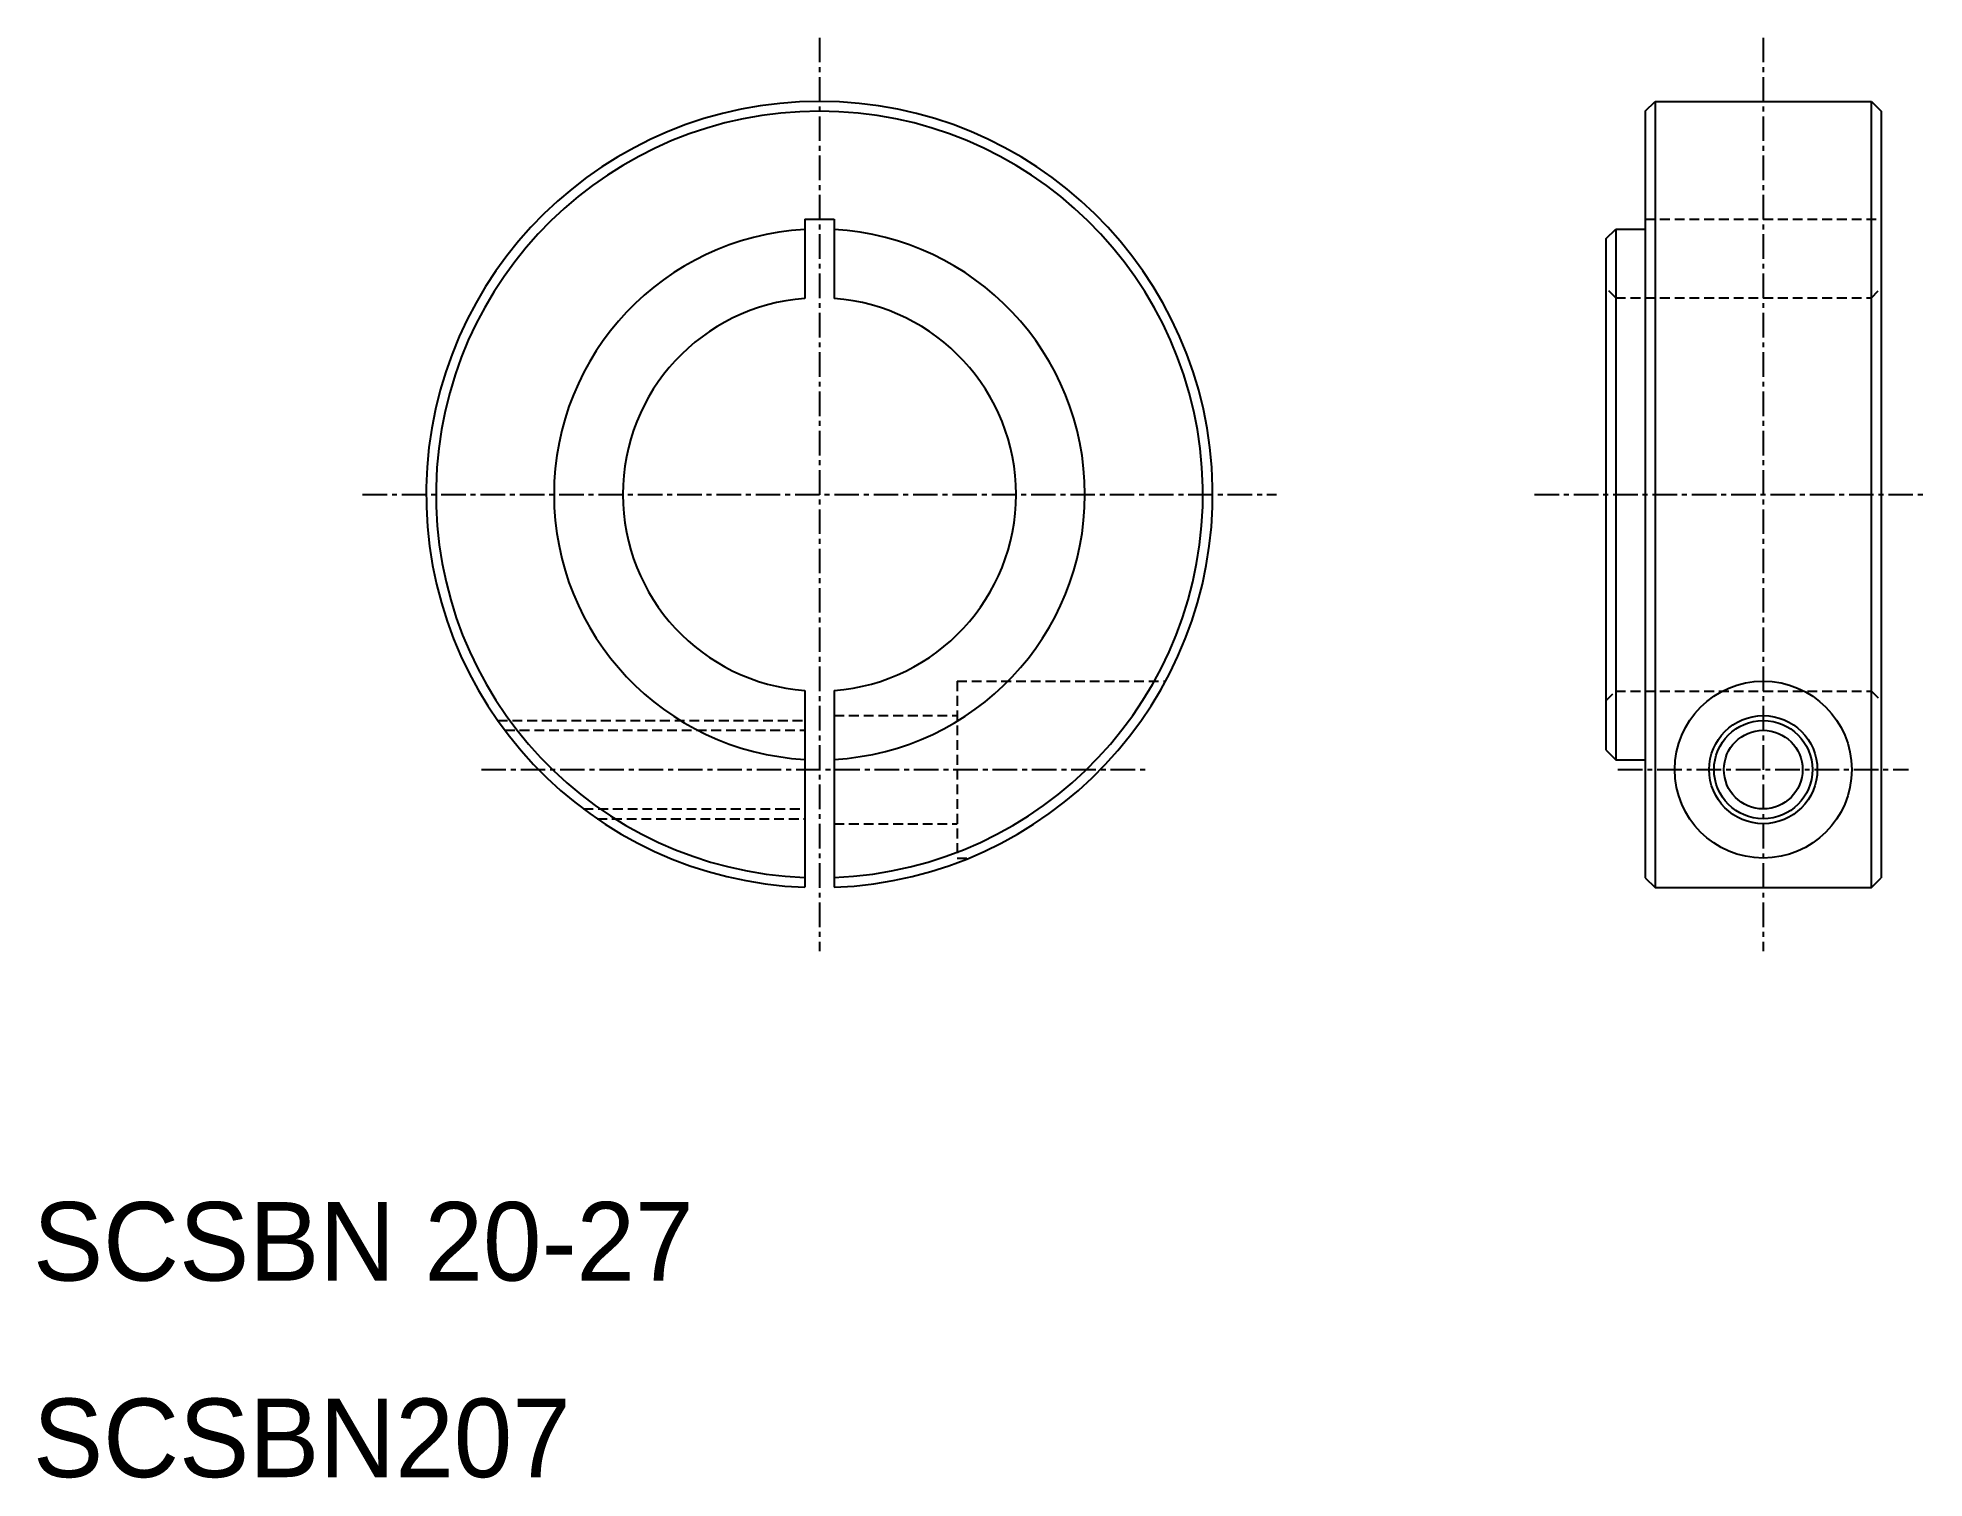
# Model space of a CAD drawing. Extents: x 10.2 to 106.2, y 9.9 to 83.2.
import ezdxf

# ---------------------------------------------------------------- set-up
doc = ezdxf.new("R2010")
doc.units = 0
doc.linetypes.add('CENTER', pattern=[2, 1.25, -0.25, 0.25, -0.25])
doc.linetypes.add('DASHED', pattern=[0.75, 0.5, -0.25])
doc.layers.get('0').update_dxf_attribs({"linetype": 'CONTINUOUS'})
doc.layers.add('CENTER', color=1, linetype='CENTER')

msp = doc.modelspace()

# ---------------------------------------------------------------- linework, layer by layer
at = {"color": 7, "linetype": 'CONTINUOUS'}
for p, q in [((92, 79.5), (92.5, 80)), ((92.5, 80), (92.5, 40)), ((92.5, 80), (103.5, 80)), ((103.5, 40), (103.5, 80)), ((103.5, 80), (104, 79.5)), ((92, 79.5), (92, 40.5)), ((104, 79.5), (104, 40.5)), ((49.25, 74), (49.25, 69.972)), ((49.25, 74), (50.75, 74)), ((50.75, 74), (50.75, 69.972)), ((90, 73), (90.5, 73.5)), ((90, 73), (90, 47)), ((90.5, 73.5), (90.5, 46.5)), ((90.5, 73.5), (92, 73.5)), ((92, 69.75), (92, 69.75)), ((92, 60), (92, 60)), ((49.25, 50.028), (49.25, 40.014)), ((50.75, 50.028), (50.75, 40.014)), ((90, 47), (90.5, 46.5)), ((90.5, 46.5), (92, 46.5)), ((92, 40.5), (92.5, 40)), ((103.5, 40), (104, 40.5)), ((92.5, 40), (103.5, 40))]:
    msp.add_line(p, q, dxfattribs=at)
at = {"color": 3, "linetype": 'DASHED'}
for p, q in [((92, 74), (104, 74)), ((90.5, 70), (90, 70.5)), ((103.5, 70), (104, 70.5)), ((90.5, 70), (103.5, 70)), ((57, 50.5), (57, 41.5)), ((57, 50.5), (67.6, 50.5)), ((90, 49.5), (90.5, 50)), ((90.5, 50), (103.5, 50)), ((103.5, 50), (104, 49.5)), ((33.637, 48.5), (49.25, 48.5)), ((34, 48), (49.25, 48)), ((50.75, 48.75), (57, 48.75)), ((38, 44), (49.25, 44)), ((38.697, 43.5), (49.25, 43.5)), ((50.75, 43.25), (57, 43.25)), ((57, 41.5), (57.599, 41.5))]:
    msp.add_line(p, q, dxfattribs=at)
at = {"color": 7, "linetype": 'CONTINUOUS'}
for radius in [4.5, 2.75, 2]:
    msp.add_circle((98, 46), radius, dxfattribs=at)
at = {"color": 3}
msp.add_circle((98, 46), 2.5, dxfattribs=at)
at = {"color": 7, "linetype": 'CONTINUOUS'}
for radius, start, end in [(20, 272.1491, 267.8509), (19.5, 272.20423, 267.79577), (13.5, 93.18474, 266.81526), (13.5, 273.18474, 86.81526), (10, 94.30122, 265.69878), (10, 274.30122, 85.69878)]:
    msp.add_arc((50, 60), radius, start, end, dxfattribs=at)
at = {"layer": 'CENTER', "color": 1, "linetype": 'CENTER'}
for p, q in [((50, 83.239), (50, 36.761)), ((98, 83.239), (98, 36.761)), ((26.761, 60), (73.239, 60)), ((86.367, 60), (106.191, 60)), ((32.808, 46), (66.774, 46)), ((90.608, 46), (105.392, 46))]:
    msp.add_line(p, q, dxfattribs=at)

# ---------------------------------------------------------------- texts
at = {"color": 7, "linetype": 'CONTINUOUS'}
for s, p in [('SCSBN 20-27', (10, 20)), ('SCSBN207', (10, 10))]:
    msp.add_text(s, height=4, dxfattribs=at).set_placement(p)

doc.saveas('drawing.dxf')
